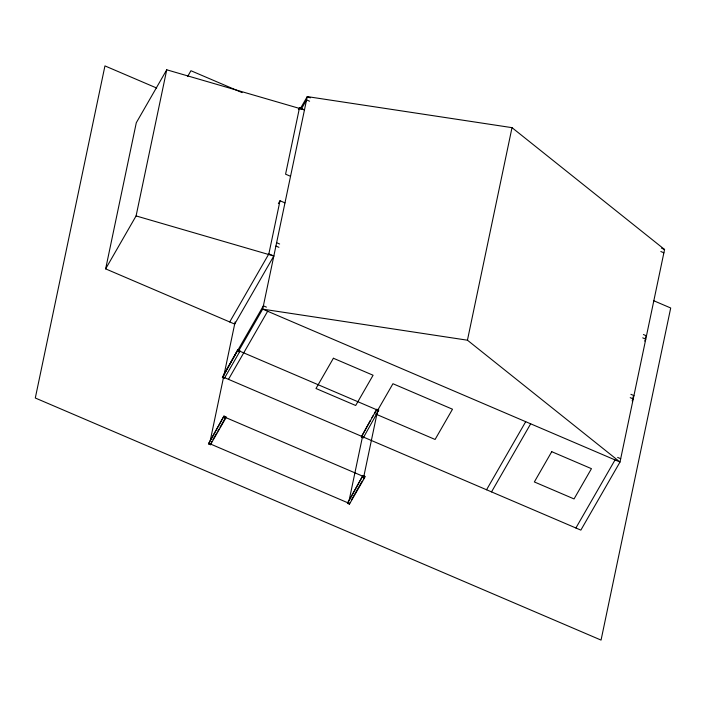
<?xml version="1.0" encoding="UTF-8"?>
<svg xmlns="http://www.w3.org/2000/svg" width="706" height="706" viewBox="0 0 706 706"><rect width="100%" height="100%" fill="white"/><g stroke="black" fill="none" stroke-linecap="round" stroke-linejoin="round"><path stroke-width="1.06" d="M284.968 202.869L280.008 200.742L268.862 253.878L273.822 256.004L234.674 324.08L105.644 268.871L136.293 122.747L166.74 69.797L304.471 109.88L299.503 107.753L298.417 109.642M105.644 268.871L136.09 215.921L166.74 69.797M208.473 443.88L223.978 416.081L225.964 416.928L225.682 418.252L210.459 444.727L208.473 443.88L223.978 416.081M222.399 377.463L237.904 349.655L239.89 350.503L239.608 351.835L224.384 378.31L222.399 377.463L237.904 349.655M210.282 440.429L223.537 377.225L580.853 530.118L620 462.042L664.575 249.492L512.009 127.654L307.26 96.598L300.191 108.883M223.881 375.557L235.124 321.936M210.459 444.727L211.826 441.515M299.503 107.753L285.577 174.179L290.537 176.297M347.431 503.343L362.937 475.535L364.914 476.391L364.64 477.715L349.417 504.19L347.431 503.343L362.937 475.535M378.848 409.965L363.343 437.773L361.357 436.917L370.341 420.467M349.241 499.892L362.496 436.679M349.417 504.19L349.691 502.866M363.343 437.773L363.625 436.44M361.357 436.917L376.863 409.118M310.296 97.896L307.26 96.598L262.685 309.14L620 462.042L467.443 340.204L512.009 127.654M187.681 76.398L190.938 70.724L242.132 92.627M301.118 109.368L306.563 99.917L309.599 101.214M278.376 203.584L280.008 200.742M229.715 321.962L268.862 253.878M224.234 373.898L263.382 305.822L266.418 307.119M238.213 351.694L262.685 309.14L467.443 340.204M228.497 379.343L267.645 311.267M212.912 439.617L216.716 432.999M217.801 431.11L218.895 429.222M219.981 427.324L225.964 416.928M371.965 417.625L373.059 415.737M374.683 412.895L375.777 411.007M377.172 411.148L392.942 383.729L452.493 409.215L435.09 439.467L375.539 413.99M351.323 500.024L362.196 481.113M363.29 479.224L364.914 476.391M486.558 489.77L525.705 421.694M491.526 491.897L530.674 423.812M645.381 337.733L646.467 335.835L643.422 334.538M644.684 341.051L645.769 339.162L642.725 337.856M632.841 397.504L633.926 395.616L630.917 394.327M632.144 400.831L633.229 398.943L630.22 397.654M575.893 527.991L615.041 459.915M136.09 215.921L273.822 256.004M661.54 248.194L664.575 249.492M660.842 251.512L663.878 252.81M156.653 88.029L104.947 65.905L35.3 398.007L601.053 640.095L670.7 307.993L653.465 300.615M276.611 242.723L279.629 244.011M275.914 246.041L278.932 247.329M617.662 457.417L620.698 458.715M238.76 350.75L377.719 410.204L363.784 476.629L224.826 417.167M237.631 350.988L239.608 351.835M376.58 410.442L378.566 411.298M223.696 417.405L225.682 418.252M362.655 476.868L364.64 477.715M209.603 443.642L348.561 503.104M333.391 358.251L315.988 388.503L355.692 405.491L373.086 375.239L333.391 358.251M551.748 451.681L534.345 481.942L574.049 498.93L591.452 468.669L551.748 451.681"/></g></svg>
